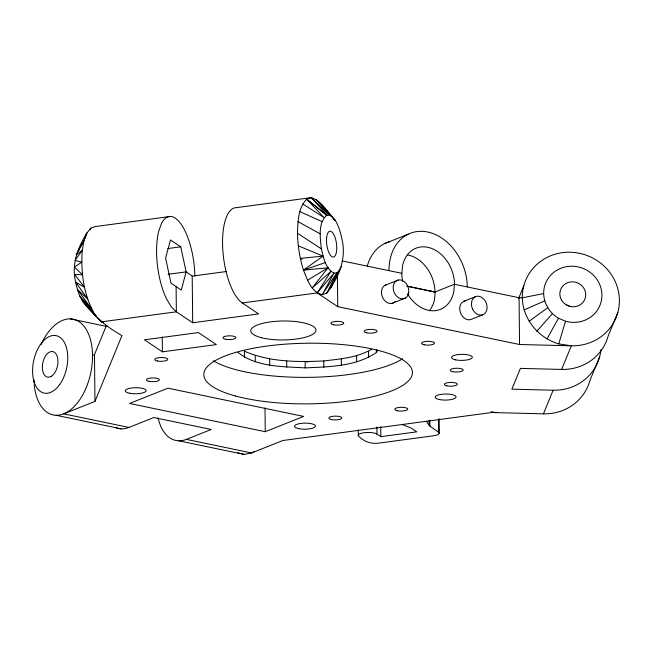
<?xml version="1.0" encoding="UTF-8"?>
<svg xmlns="http://www.w3.org/2000/svg" width="652" height="652" viewBox="0 0 652 652"><rect width="100%" height="100%" fill="white"/><g stroke="black" fill="none" stroke-linecap="round" stroke-linejoin="round"><path stroke-width="0.98" d="M297.467 233.261C297.972 221.607 297.98 208.094 306.66 199.186L311.248 197.621C322.137 201.028 327.532 212.837 335.348 220.482C338.82 226.277 340.694 232.821 341.99 239.406C346.685 258.73 338.592 278.062 326.791 293.098L322.202 294.671C311.134 292.039 307.288 279.431 303.449 270.115C299.716 258.176 297.785 245.763 297.467 233.261L321.371 248.86C323.522 257.507 325.348 268.542 333.979 273.098L336.839 272.854L339.35 270.653L326.791 293.098L336.839 272.854L322.202 294.671L333.979 273.098L317.206 292.919L242.283 302.968A48.9 18.28 82.4 0 1 222.78 249.512A48.9 18.28 82.4 0 1 236.342 207.654L311.248 197.621L329.374 215.168L332.39 216.896L316.22 199.357L329.374 215.168L326 215.152L326.465 215.462M406.685 286.171L434.9 292.047L434.957 291.452A32.926 25.159 68.3 0 0 407.769 254.973M600.957 349.733A48.9 46.439 22.3 0 1 553.132 390.214L511.885 389.179L520.41 368.388L561.649 369.431L571.339 345.813A48.9 46.439 22.3 0 0 619.4 300.254A48.9 46.439 22.3 0 0 570.361 252.242A48.9 46.439 22.3 0 0 522.301 297.801C522.765 319.154 538.462 338.029 558.756 343.906L565.528 321.224A29.34 27.865 22.3 0 0 601.527 299.904A29.34 27.865 22.3 0 0 575.031 266.399A29.34 27.865 22.3 0 0 543.654 293.571L522.301 297.801L519.057 297.719L454.444 284.272L435.177 291.941L434.558 299.349A32.926 25.159 68.3 0 1 429.399 310.776M321.371 248.86C320.271 237.964 317.768 223.799 326.522 215.413L306.66 199.186L324.117 217.605L302.756 203.954M402.243 424.517L411.021 427.989L416.783 431.844L380.825 436.669L376.97 434.085A9.78 2.844 -0.6 0 0 364.134 432.716A9.78 2.844 -0.6 0 0 358.991 436.498C364.435 442.015 372.031 444.314 379.529 443.026L433.474 435.781C435.226 435.243 439.358 435.3 439.301 432.708L429.929 426.163L426.327 421.29M330.662 288.331L332.642 283.237M84.784 238.347L86.985 232.87L90.897 228.102L95.485 226.537L170.311 216.472M158.077 417.932A48.9 28.158 -78.2 0 0 186.342 439.383L211.24 429.472L153.831 417.524L128.933 427.435L63.7 413.857L94.964 401.42L94.475 354.631L106.431 325.478M94.964 401.42L121.957 335.593C106.3 326.921 93.065 315.25 82.356 300.914C78.859 295.177 76.977 288.665 75.656 282.12C71.255 264.639 77.759 247.573 86.985 232.87L84.035 240.507L76.284 254.761L82.225 250.507L84.035 240.507L78.256 250.678L79.495 249.537M518.609 298.453L523.825 285.739M178.738 440.801L243.97 454.379L251.574 452.953L282.838 440.516L491.657 412.529L543.442 413.833L553.132 390.214M599.661 356.717L589.978 380.336A48.9 46.439 22.3 0 1 543.442 413.833M617.876 312.316L608.186 335.935A48.9 46.439 22.3 0 1 561.649 369.431M90.017 229.863L90.897 228.102M336.041 276.301L341.338 266.644M546.995 338.934L558.479 318.249C549.823 313.058 543.955 303.718 543.654 293.571M334.109 279.863L339.35 270.653M237.931 352.349C256.554 367.272 282.544 366.497 305.201 367.891C329.268 366.766 355.78 366.603 376.383 352.504L377.72 350.189M298.249 245.812L323.042 256.13L303.449 270.115L328.013 267.785L312.202 288.005L330.971 271.371L317.206 292.919L337.736 306.66L519.554 344.509L571.339 345.813L558.756 343.906M536.865 331.24L552.399 313.636M529.049 321.363L547.704 307.703M244.451 357.386L244.386 351.151C269.195 362.104 297.157 362.178 323.775 360.955C339.994 359.007 357.263 357.655 371.64 349.276M307.508 280.221L328.013 267.785M524.078 309.953L544.722 300.857M434.9 292.047L407.402 286.155M92.519 355.413L94.475 354.631M384.713 243.538L408.16 234.215M384.753 285.405L398.29 280.018M391.958 303.416L405.487 298.021M306.929 362.227L308.722 361.518M463.539 301.42L475.259 296.758M483.254 314.59L471.535 319.26A9.78 7.474 68.3 0 1 460.801 313.604L460.002 311.183A9.78 7.474 68.3 0 1 465.414 300.882M265.258 431.706L303.669 416.424L167.98 388.184L129.569 403.466L265.258 431.706L265.005 407.883M303.449 270.115L325.307 262.585M167.76 248.567L180.751 246.815L186.13 271.892L181.248 290.067L170.979 283.164L165.6 258.119L170.482 239.944L180.751 246.815M168.143 274.288L186.13 271.892L192.21 276.122L226.171 271.566M194.972 276.098L194.223 265.34A48.9 18.28 82.4 0 0 161.81 222.813L158.917 230.441A48.9 18.28 82.4 0 0 166.635 299.072L171.256 306.856L176.358 311.811L192.699 322.756L258.632 313.914L242.283 302.968M162.397 351.835L216.342 344.598L198.387 332.577L144.442 339.806L162.397 351.835L162.242 336.945M323.042 256.13L300.287 258.379L302.145 259.17M430.247 291.183L435.177 291.941M342.218 260.914L401.86 273.327M70.318 318.861L106.895 326.473M491.233 411.648L495.993 412.635M186.342 439.383L251.574 452.953A48.9 28.158 -78.2 0 0 254.125 451.763M56.096 415.283L121.329 428.853M237.744 452.749L243.97 454.379M558.479 318.249L565.528 321.224M299.798 211.598L322.121 221.615M297.988 221.59L320.197 233.856M306.66 199.186L327.361 215.339L311.248 197.621M333.164 218.542L335.348 220.482L321.216 204.288L322.781 206.88M90.693 310.238L82.356 300.914L92.576 312.129M92.038 311.689L96.064 316.041M97.401 317.491L101.435 321.843A48.9 18.28 82.4 0 0 103.106 322.789M93.937 313.628L95.983 315.87M98.705 318.861L101.435 321.843L176.358 311.811L176.105 286.627M519.057 297.719L519.554 344.509M439.155 418.6L439.334 433.45M438.486 419.912L438.609 431.999M429.864 420.124L429.929 426.163M429.13 420.45L429.187 425.487M380.711 426.587L380.825 436.669M376.359 349.831L376.383 352.504M376.897 427.036L376.97 434.085M368.527 351.289L368.592 357.524M358.217 430.01L358.274 435.047M356.587 355.593L356.652 361.836M341.33 358.893L341.395 365.128M337.394 274.117L337.736 306.66M323.775 360.955L323.84 367.198M305.136 361.648L305.201 367.891M286.676 360.923L286.75 367.157M269.659 358.812L269.724 365.055M255.234 355.487L255.299 361.721M192.21 276.122L192.699 322.756M128.933 427.435A48.9 28.158 -78.2 0 1 115.917 427.761M40.954 344.761A48.9 28.158 -78.2 0 1 87.001 330.8A48.9 28.158 -78.2 0 1 74.238 406.498A48.9 28.158 -78.2 0 1 34.214 384.737M34.051 382.757A48.9 28.158 -78.2 0 1 33.92 379.741M566.71 305.014A13.04 12.388 22.3 0 1 569.848 306.334M389.016 270.653A48.9 37.368 68.3 0 1 427.663 232.014A48.9 37.368 68.3 0 1 467.288 286.945M402.692 358.739A104.32 30.326 -0.6 0 1 308.249 377.353A104.32 30.326 -0.6 0 1 213.326 360.768M407.524 293.759A32.926 25.159 68.3 0 0 433.93 310.76A32.926 25.159 68.3 0 0 453.816 291.688L454.493 283.677A32.926 25.159 68.3 0 0 430.76 248.102A32.926 25.159 68.3 0 0 402.488 265.918L401.811 273.93A32.926 25.159 68.3 0 0 402.716 281.354M367.272 266.138A48.9 37.368 68.3 0 1 390.222 241.533M395.267 301.371A9.78 7.474 68.3 0 1 382.854 297.988A9.78 7.474 68.3 0 1 386.563 284.68M82.225 250.507C80.701 273.237 83.831 297.475 96.431 316.921L79.642 295.78L91.745 309.138L77.352 289.374L87.678 299.032L75.656 282.12L84.524 287.296L74.654 274.525L82.478 274.72L74.426 267.108L81.696 262.177L74.98 260.368L82.225 250.507M408.698 292.699L408.087 294.891A9.78 7.474 68.3 0 1 398.323 297.565A9.78 7.474 68.3 0 1 393.417 285.299A9.78 7.474 68.3 0 1 402.325 280.482L404.273 281.648A9.78 7.474 68.3 0 1 408.698 292.699M51.312 376.318L49.267 377.133A13.04 7.506 -78.2 0 1 42.347 366.913A13.04 7.506 -78.2 0 1 49.691 352.023A13.04 7.506 -78.2 0 1 57.898 359.643L57.93 362.903A13.04 7.506 -78.2 0 1 51.312 376.318M472.529 308.942L471.722 306.522A9.78 7.474 68.3 0 1 480.524 296.741A9.78 7.474 68.3 0 1 485.724 312.373A9.78 7.474 68.3 0 1 472.529 308.942M561.641 300.262A13.04 12.388 22.3 0 0 584.062 300.825A13.04 12.388 22.3 0 0 572.652 281.827A13.04 12.388 22.3 0 0 561.641 300.262M326.636 237.589A13.04 4.882 82.3 0 0 333.09 257.075A13.04 4.882 82.3 0 0 335.169 237.744A13.04 4.882 82.3 0 0 326.636 237.589M59.764 384.411A29.34 16.895 -78.2 0 0 58.126 336.269A29.34 16.895 -78.2 0 0 32.6 372.382A29.34 16.895 -78.2 0 0 59.764 384.411M298.746 428.657A10.432 3.032 -0.6 0 0 315.356 426.432A10.432 3.032 -0.6 0 0 300.89 423.417A10.432 3.032 -0.6 0 0 298.746 428.657M129.463 393.229A10.432 3.032 -0.6 0 0 146.072 390.996A10.432 3.032 -0.6 0 0 131.614 387.989A10.432 3.032 -0.6 0 0 129.463 393.229M446.954 385.854A6.52 1.899 -0.6 0 0 457.337 384.46A6.52 1.899 -0.6 0 0 448.299 382.577A6.52 1.899 -0.6 0 0 446.954 385.854M455.65 359.855A10.432 3.032 -0.6 0 0 472.26 357.63A10.432 3.032 -0.6 0 0 457.802 354.623A10.432 3.032 -0.6 0 0 455.65 359.855M439.383 399.537A10.432 3.032 -0.6 0 0 455.992 397.312A10.432 3.032 -0.6 0 0 441.526 394.305A10.432 3.032 -0.6 0 0 439.383 399.537M452.765 371.681A6.52 1.899 -0.6 0 0 463.148 370.287A6.52 1.899 -0.6 0 0 454.11 368.404A6.52 1.899 -0.6 0 0 452.765 371.681M261.093 337.606A32.6 9.478 -0.6 0 0 315.103 332.308A32.6 9.478 -0.6 0 0 273.864 321.493A32.6 9.478 -0.6 0 0 261.093 337.606M225.502 339.252A6.52 1.899 -0.6 0 0 235.885 337.866A6.52 1.899 -0.6 0 0 226.847 335.984A6.52 1.899 -0.6 0 0 225.502 339.252M333.384 324.786A6.52 1.899 -0.6 0 0 343.767 323.392A6.52 1.899 -0.6 0 0 334.729 321.517A6.52 1.899 -0.6 0 0 333.384 324.786M424.126 344.778A6.52 1.899 -0.6 0 0 434.509 343.384A6.52 1.899 -0.6 0 0 425.471 341.501A6.52 1.899 -0.6 0 0 424.126 344.778M366.726 332.83A6.52 1.899 -0.6 0 0 377.109 331.436A6.52 1.899 -0.6 0 0 368.062 329.553A6.52 1.899 -0.6 0 0 366.726 332.83M397.321 410.744A6.553 1.907 -0.6 0 0 407.753 409.35A6.553 1.907 -0.6 0 0 398.674 407.459A6.553 1.907 -0.6 0 0 397.321 410.744M331.42 419.578A6.52 1.899 -0.6 0 0 341.803 418.185A6.52 1.899 -0.6 0 0 332.764 416.302A6.52 1.899 -0.6 0 0 331.42 419.578M148.974 381.355A6.52 1.899 -0.6 0 0 159.357 379.969A6.52 1.899 -0.6 0 0 150.31 378.087A6.52 1.899 -0.6 0 0 148.974 381.355M157.434 361.012A6.536 1.899 -0.6 0 0 167.743 359.554A6.536 1.899 -0.6 0 0 158.534 357.72A6.536 1.899 -0.6 0 0 157.434 361.012M235.396 395.976A104.32 30.326 -0.6 0 0 409.244 380.01A104.32 30.326 -0.6 0 0 279.708 344.631A104.32 30.326 -0.6 0 0 235.396 395.976"/></g></svg>
